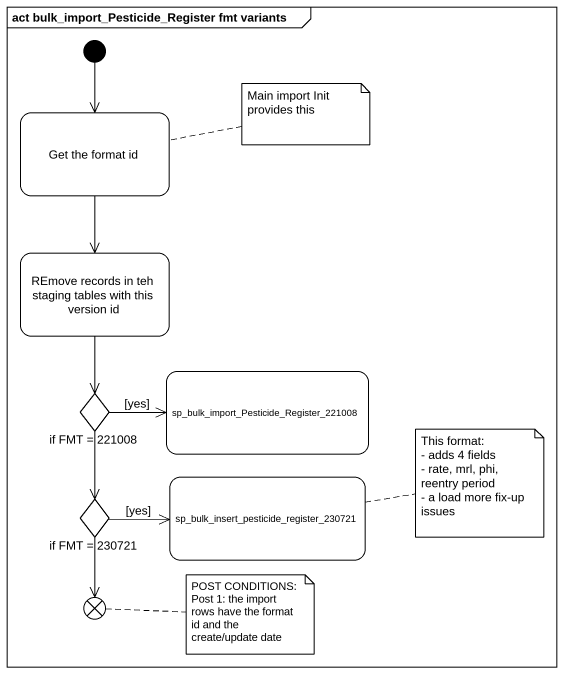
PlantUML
@startuml
mainframe act bulk_import_Pesticide_Register fmt variants
hide empty description
state "Get the format id" as Get_the_format_id
state "REmove records in teh staging tables with this version id" as REmove_records_in_teh
state "if FMT = 221008" as if_FMT_221008 <<choice>>
state "sp_bulk_import_Pesticide_Register_221008" as sp_bulk_import_Pesticide
state "if FMT = 230721" as if_FMT_230721 <<choice>>
state "sp_bulk_insert_pesticide_register_230721" as sp_bulk_insert_pesticide
state flowfinal1 <<end>>
[*] --> Get_the_format_id
Get_the_format_id --> REmove_records_in_teh
REmove_records_in_teh --> if_FMT_221008
if_FMT_221008 -right-> sp_bulk_import_Pesticide : [yes]
if_FMT_221008 --> if_FMT_230721
if_FMT_230721 -right-> sp_bulk_insert_pesticide : [yes]
if_FMT_230721 --> flowfinal1
note right of Get_the_format_id : Main import Init provides this
note right of sp_bulk_insert_pesticide
  This format:
  - adds 4 fields
  - rate, mrl, phi, reentry period
  - a load more fix-up issues
end note
note right of flowfinal1
  POST CONDITIONS:
  Post 1: the import rows have the format id and the create/update date
end note
@enduml
